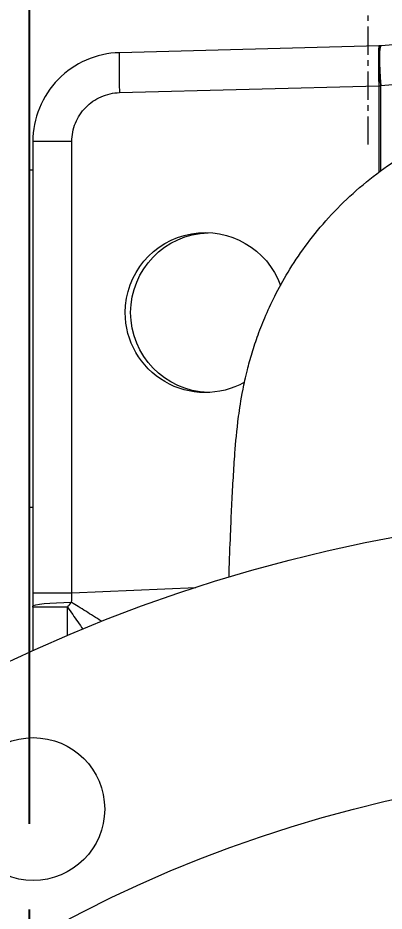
# Model space of a CAD drawing. Header units: millimetres. Extents: x -2122 to 22797, y 3569 to 89276.
# Drawn here: x 19503.8 to 19585.1, y 9463.4 to 9662.1 of the extents above; entities that cross this region are included whole.
import ezdxf

# ---------------------------------------------------------------- set-up
doc = ezdxf.new("R2010")
doc.units = ezdxf.units.MM
doc.header["$LTSCALE"] = 20
doc.linetypes.add('CENTER', pattern=[2, 1.25, -0.25, 0.25, -0.25])
doc.linetypes.add('HIDDEN', pattern=[9.525, 6.35, -3.175])
doc.layers.add('IA-DIBUJO', color=3, linetype='Continuous', lineweight=30)
for name, color, linetype in [('IA-DIM', 7, 'Continuous'), ('IA-EJES', 4, 'CENTER'), ('IA-ESTRUCTURAS', 2, 'Continuous'), ('IA-SEGM', 1, 'HIDDEN')]:
    doc.layers.add(name, color=color, linetype=linetype)
doc.styles.add('ING-AMB', font='romans.shx', dxfattribs={"width": 0.75, "oblique": 15})
doc.dimstyles.new('ING-AMB 20', dxfattribs={"dimscale": 20, "dimtxt": 3, "dimasz": 2.5, "dimexe": 1, "dimexo": 1, "dimgap": 1, "dimtad": 1, "dimdec": 0, "dimzin": 0, "dimdsep": 46, "dimtxsty": 'ING-AMB', "dimcen": 0.1, "dimclrd": 7, "dimclre": 7, "dimclrt": 2, "dimadec": 0, "dimazin": 0, "dimtfac": 1, "dimtdec": 0, "dimtmove": 0, "dimatfit": 0, "dimfxl": 1.25, "dimtolj": 1, "dimtzin": 0, "dimarcsym": 1})

# ---------------------------------------------------------------- blocks, each defined once
blk = doc.blocks.new('A$C95565289')
at = {"color": 0, "linetype": 'Continuous', "lineweight": 0}
for centre, radius in [((-3202.48, 13552.85), 349.25), ((-3346.62, 13835.75), 15.88), ((-3202.48, 13552.85), 292.1)]:
    blk.add_circle(centre, radius, dxfattribs=at)
blk = doc.blocks.new('*D67')
at = {"layer": 'Defpoints', "color": 0, "transparency": 16777216}
for p in [(19311.32, 9870.99), (19651.32, 9661.01), (19311.32, 9341.38)]:
    blk.add_point(p, dxfattribs=at)
at = {"layer": 'IA-DIM', "color": 7, "lineweight": -2, "transparency": 16777216}
for p, q in [((19311.32, 9361.38), (19311.32, 9890.99)), ((19651.32, 9681.01), (19651.32, 9890.99)), ((19601.32, 9870.99), (19361.32, 9870.99))]:
    blk.add_line(p, q, dxfattribs=at)
at = {"layer": 'IA-DIM', "color": 7, "transparency": 16777216}
for points in [[(19361.32, 9879.33), (19361.32, 9862.66), (19311.32, 9870.99)], [(19601.32, 9879.33), (19601.32, 9862.66), (19651.32, 9870.99)]]:
    blk.add_solid(points, dxfattribs=at)
at = {"layer": 'IA-DIM', "color": 2, "transparency": 16777216, "insert": (19481.32, 9920.99), "char_height": 60, "attachment_point": 5, "style": 'ING-AMB'}
blk.add_mtext('\\A1;340', dxfattribs=at)
blk = doc.blocks.new('*D70')
at = {"layer": 'Defpoints', "color": 0, "transparency": 16777216}
for p in [(22459.38, 10023.87), (19311.32, 9341.38), (22459.38, 9303.02)]:
    blk.add_point(p, dxfattribs=at)
at = {"layer": 'IA-DIM', "color": 7, "lineweight": -2, "transparency": 16777216}
for p, q in [((19311.32, 9361.38), (19311.32, 10043.87)), ((22459.38, 9323.02), (22459.38, 10043.87)), ((19361.32, 10023.87), (22409.38, 10023.87))]:
    blk.add_line(p, q, dxfattribs=at)
at = {"layer": 'IA-DIM', "color": 7, "transparency": 16777216}
for points in [[(19361.32, 10032.2), (19361.32, 10015.54), (19311.32, 10023.87)], [(22409.38, 10032.2), (22409.38, 10015.54), (22459.38, 10023.87)]]:
    blk.add_solid(points, dxfattribs=at)
at = {"layer": 'IA-DIM', "color": 2, "transparency": 16777216, "insert": (20885.35, 10073.87), "char_height": 60, "attachment_point": 5, "style": 'ING-AMB'}
blk.add_mtext('\\A1;3148', dxfattribs=at)

msp = doc.modelspace()

# ---------------------------------------------------------------- linework, layer by layer
at = {"layer": 'IA-DIBUJO', "color": 3, "linetype": 'Continuous', "lineweight": 0}
for p, q in [((19618.75, 9658.75), (19584.47, 9655.86)), ((19583.95, 9655.83), (19526.36, 9654.32)), ((19583.99, 9655.83), (19583.95, 9655.83)), ((19584.47, 9655.86), (19584.33, 9655.85)), ((19584.37, 9647.01), (19618.65, 9649.89)), ((19584.31, 9646.99), (19584.37, 9647.01)), ((19584.37, 9628.04), (19584.37, 9647.01)), ((19526.36, 9645.44), (19583.95, 9646.95)), ((19583.95, 9646.95), (19583.95, 9627.73)), ((19583.95, 9646.95), (19583.97, 9646.95)), ((19507.12, 9634.58), (19507.12, 9534.11)), ((19515.78, 9634.58), (19507.12, 9634.58)), ((19515.78, 9534.11), (19515.78, 9634.58)), ((19506.32, 9553.2), (19506.32, 9628.2)), ((19507.12, 9628.2), (19506.32, 9628.2)), ((19507.12, 9553.2), (19506.32, 9553.2)), ((19507.12, 9534.11), (19507.12, 9531.21)), ((19515.78, 9534.11), (19507.12, 9534.11)), ((19543.28, 9535.36), (19515.78, 9534.11)), ((19507.12, 9531.02), (19507.12, 9531.21)), ((19507.12, 9531.02), (19507.12, 9521.33)), ((19514.85, 9531.02), (19507.12, 9531.02)), ((19514.85, 9524.72), (19514.85, 9531.02))]:
    msp.add_line(p, q, dxfattribs=at)
for centre, major_axis, ratio, start_param, end_param in [((19584.19, 9646.95), (-0.23, 8.89), 0.026168, 0, 1.570111), ((19584.22, 9646.95), (-0.23, 8.89), 0.028592, 0, 1.570048), ((19585.07, 9646.99), (-0.74, 8.86), 0.08588, 0, 1.563578), ((19585.22, 9647.01), (-0.74, 8.86), 0.095491, 0, 1.56277), ((19526.59, 9645.44), (-0.23, 8.89), 0.026168, 0, 1.570111), ((19566.27, 10453.29), (17.6, -806.35), 0.054305, 0.002367, 0.010179)]:
    msp.add_ellipse(centre, major_axis=major_axis, ratio=ratio, start_param=start_param, end_param=end_param, dxfattribs=at)
at = {"layer": 'IA-DIBUJO', "color": 3, "linetype": 'Continuous', "lineweight": 0, "extrusion": (0, 0, -1)}
for centre, major_axis, ratio, start_param, end_param in [((19565.83, 9976.28), (18.34, -320.44), 0.135854, -0.003627, 0.004211), ((19545.4, 9596.53), (0, 17.78), 0.999657, -1.570796, 1.223095), ((19546.64, 9596.53), (17.8, 0), 0.998972, -3.141593, -1.605752), ((19545.4, 9596.53), (0, -17.78), 0.999657, -0.512836, 1.570796), ((19546.64, 9596.53), (17.8, 0), 0.998972, 1.605752, 3.141593), ((19516.01, 9534.1), (0.4, 19.81), 0.011734, -1.671474, -1.570257), ((19516.01, 9531.21), (-8.89, 0), 0.101107, 0, 1.540164), ((19516.02, 9531.12), (6.28, 7.72), 0.085429, -1.653305, -1.511703)]:
    msp.add_ellipse(centre, major_axis=major_axis, ratio=ratio, start_param=start_param, end_param=end_param, dxfattribs=at)
at = {"layer": 'IA-DIBUJO', "color": 3, "linetype": 'Continuous', "lineweight": 0}
for points, knots in [([(19526.36, 9654.32), (19523.81, 9654.26), (19521.29, 9653.69), (19516.63, 9651.66), (19514.5, 9650.18), (19510.95, 9646.54), (19509.53, 9644.37), (19507.62, 9639.66), (19507.12, 9637.12), (19507.12, 9634.58)], [1.596976, 1.596976, 1.596976, 1.596976, 1.98313, 1.98313, 2.369284, 2.369284, 2.755439, 2.755439, 3.141593, 3.141593, 3.141593, 3.141593]), ([(19515.78, 9634.58), (19515.78, 9635.98), (19516.05, 9637.37), (19517.1, 9639.96), (19517.88, 9641.16), (19519.83, 9643.16), (19521, 9643.97), (19523.57, 9645.09), (19524.96, 9645.4), (19526.36, 9645.44)], [3.141593, 3.141593, 3.141593, 3.141593, 3.527747, 3.527747, 3.913901, 3.913901, 4.300055, 4.300055, 4.686209, 4.686209, 4.686209, 4.686209]), ([(19550.68, 9537.68), (19550.7, 9538.36), (19550.72, 9539.05), (19550.84, 9542.69), (19550.95, 9545.48), (19551.15, 9550.24), (19551.24, 9552.28), (19551.44, 9556.2), (19551.54, 9558.07), (19551.75, 9561.72), (19551.87, 9563.49), (19552.19, 9567.76), (19552.38, 9570.12), (19553.03, 9575.08), (19553.3, 9576.95), (19554.04, 9580.75), (19554.35, 9582.19), (19555.05, 9584.97), (19555.4, 9586.25), (19556.2, 9588.87), (19556.65, 9590.23), (19557.66, 9593.02), (19558.23, 9594.48), (19559.56, 9597.57), (19560.33, 9599.2), (19562.1, 9602.64), (19563.12, 9604.44), (19565.41, 9608.15), (19566.71, 9610.05), (19569.56, 9613.87), (19571.13, 9615.77), (19574.51, 9619.5), (19576.33, 9621.31), (19580.16, 9624.78), (19582.19, 9626.43), (19586.4, 9629.54), (19588.6, 9630.99), (19593.13, 9633.67), (19595.48, 9634.9), (19600.27, 9637.12), (19602.73, 9638.11), (19607.74, 9639.83), (19610.29, 9640.56), (19615.45, 9641.77), (19618.06, 9642.24), (19623.2, 9642.91), (19625.75, 9643.09), (19628.6, 9643.3), (19628.9, 9643.32), (19629.2, 9643.35)], [278.739981, 278.739981, 278.739981, 278.739981, 283.708127, 283.708127, 305.564039, 305.564039, 323.661952, 323.661952, 342.479594, 342.479594, 362.461113, 362.461113, 391.139447, 391.139447, 404.717554, 404.717554, 411.413264, 411.413264, 416.397829, 416.397829, 421.199654, 421.199654, 426.176796, 426.176796, 431.766706, 431.766706, 438.029135, 438.029135, 444.965986, 444.965986, 452.372843, 452.372843, 460.05995, 460.05995, 467.882959, 467.882959, 475.768078, 475.768078, 483.688106, 483.688106, 491.631447, 491.631447, 499.590573, 499.590573, 507.559102, 507.559102, 515.205378, 515.205378, 516.117874, 516.117874, 516.117874, 516.117874]), ([(19522.45, 9527.85), (19522.4, 9527.88), (19522.35, 9527.91), (19522.31, 9527.94), (19521.74, 9528.3), (19521.16, 9528.67), (19520.58, 9529.03), (19520.02, 9529.39), (19519.45, 9529.76), (19518.88, 9530.12), (19518.32, 9530.47), (19517.77, 9530.82), (19517.21, 9531.18), (19516.72, 9531.49), (19516.23, 9531.8), (19515.74, 9532.11)], [1.2288233, 1.2288233, 1.2288233, 1.2288233, 1.2341211, 1.2341211, 1.2341211, 1.2962575, 1.2962575, 1.2962575, 1.3573949, 1.3573949, 1.3573949, 1.4167279, 1.4167279, 1.4167279, 1.4694597, 1.4694597, 1.4694597, 1.4694597]), ([(19514.85, 9531.02), (19515.22, 9530.48), (19515.6, 9529.94), (19515.97, 9529.4), (19516.35, 9528.85), (19516.74, 9528.3), (19517.12, 9527.75), (19517.49, 9527.21), (19517.86, 9526.67), (19518.23, 9526.14)], [4.8170827, 4.8170827, 4.8170827, 4.8170827, 4.876531, 4.876531, 4.876531, 4.9370751, 4.9370751, 4.9370751, 4.9961213, 4.9961213, 4.9961213, 4.9961213])]:
    msp.add_open_spline(points, degree=3, knots=knots, dxfattribs=at)
at = {"layer": 'IA-EJES', "lineweight": 15, "ltscale": 0.25}
msp.add_line((19581.57, 9633.87, 0), (19581.57, 9701.31, 0), dxfattribs=at)
at = {"layer": 'IA-ESTRUCTURAS'}
msp.add_lwpolyline([(19431.32, 9474.49), (19431.32, 9678.24), (19506.32, 9678.24), (19506.32, 9520.97)], dxfattribs=at)
at = {"layer": 'IA-SEGM', "ltscale": 0.3}
msp.add_lwpolyline([(19506.32, 9520.97), (19506.32, 8904.5)], dxfattribs=at)

# ---------------------------------------------------------------- block references
at = {"layer": 'IA-DIBUJO', "color": 3, "linetype": 'Continuous', "lineweight": 0}
msp.add_blockref('A$C95565289', (22853.81, -4349.61), dxfattribs=at)

# ---------------------------------------------------------------- dimensions: what is measured, and where the dimension line sits
at = {"layer": 'IA-DIM'}
for base, p1, p2, picture, middle in [((22459.38, 10023.87), (19311.32, 9341.38), (22459.38, 9303.02), '*D70', (20885.35, 10073.87)), ((19311.32, 9870.99), (19651.32, 9661.01), (19311.32, 9341.38), '*D67', (19481.32, 9920.99))]:
    dim = msp.add_linear_dim(base=base, p1=p1, p2=p2, dimstyle='ING-AMB 20', override={"dimpost": '\\X'}, dxfattribs=at)
    dim.commit()
    dim.dimension.update_dxf_attribs({"geometry": picture, "text_midpoint": middle})

doc.saveas('drawing.dxf')
